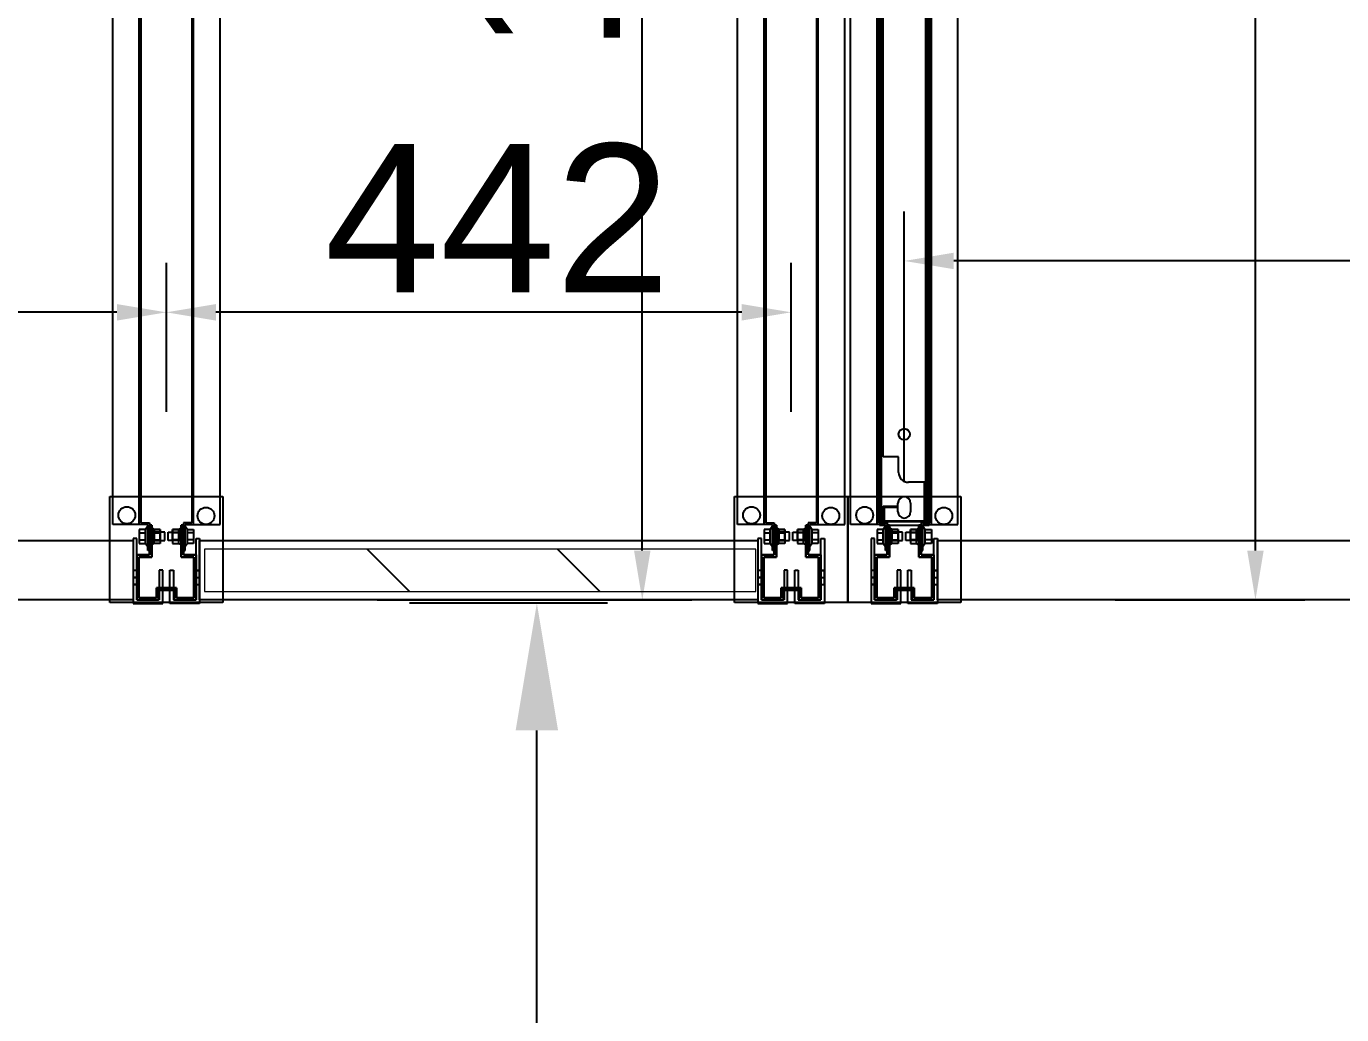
# Model space of a CAD drawing. Header units: millimetres. Extents: x 15382 to 37298, y 7351 to 31127.
# Drawn here: x 32105 to 33035, y 25371 to 26070 of the extents above; entities that cross this region are included whole.
import ezdxf

# ---------------------------------------------------------------- set-up
doc = ezdxf.new("R2010")
doc.units = ezdxf.units.MM
doc.layers.add('10', color=40, linetype='Continuous', lineweight=0)
for name, color, linetype in [('111', 7, 'Continuous'), ('113', 3, 'Continuous'), ('114', 6, 'Continuous'), ('115', 30, 'Continuous'), ('116', 12, 'Continuous'), ('444-2', 5, 'Continuous'), ('544-1', 40, 'Continuous'), ('6', 7, 'Continuous'), ('M40', 3, 'Continuous'), ('M6', 7, 'Continuous'), ('标注', 7, 'Continuous'), ('標註', 252, 'Continuous')]:
    doc.layers.add(name, color=color, linetype=linetype)
doc.styles.get("Standard").update_dxf_attribs({"font": 'arial.ttf'})
doc.dimstyles.new('ISO-25', dxfattribs={"dimtxt": 2.5, "dimasz": 2.5, "dimexe": 1.25, "dimexo": 0.625, "dimtad": 1, "dimtxsty": 'Standard', "dimcen": 2.5, "dimadec": 0, "dimazin": 0, "dimtfac": 1, "dimtmove": 0, "dimatfit": 3, "dimfxl": 1, "dimarcsym": 0})

# ---------------------------------------------------------------- blocks, each defined once
blk = doc.blocks.new('*D571')
at = {"layer": 'Defpoints', "color": 0, "transparency": 16777216}
for p in [(32346.15, 26764.47), (32540.64, 26764.47), (32346.15, 25664.47)]:
    blk.add_point(p, dxfattribs=at)
at = {"layer": '標註', "color": 0, "lineweight": -2, "transparency": 16777216}
for p, q in [((32353.15, 26764.47), (32575.64, 26764.47)), ((32540.64, 25699.47), (32540.64, 26729.47)), ((32353.15, 25664.47), (32575.64, 25664.47))]:
    blk.add_line(p, q, dxfattribs=at)
at = {"layer": '標註', "color": 0, "transparency": 16777216}
for points in [[(32534.81, 26729.47), (32546.47, 26729.47), (32540.64, 26764.47)], [(32534.81, 25699.47), (32546.47, 25699.47), (32540.64, 25664.47)]]:
    blk.add_solid(points, dxfattribs=at)
at = {"layer": '標註', "color": 0, "transparency": 16777216, "insert": (32473.03, 26214.47), "char_height": 105, "attachment_point": 5, "rotation": 90}
blk.add_mtext('1100', dxfattribs=at)
blk = doc.blocks.new('*D572')
at = {"layer": 'Defpoints', "color": 0, "transparency": 16777216}
for p in [(32203.99, 25868.03), (32203.99, 25790.68), (32645.99, 25790.68)]:
    blk.add_point(p, dxfattribs=at)
at = {"layer": '標註', "color": 0, "lineweight": -2, "transparency": 16777216}
for p, q in [((32203.99, 25797.68), (32203.99, 25903.03)), ((32645.99, 25797.68), (32645.99, 25903.03)), ((32610.99, 25868.03), (32238.99, 25868.03))]:
    blk.add_line(p, q, dxfattribs=at)
at = {"layer": '標註', "color": 0, "transparency": 16777216}
for points in [[(32238.99, 25873.86), (32238.99, 25862.2), (32203.99, 25868.03)], [(32610.99, 25873.86), (32610.99, 25862.2), (32645.99, 25868.03)]]:
    blk.add_solid(points, dxfattribs=at)
at = {"layer": '標註', "color": 0, "transparency": 16777216, "insert": (32438.32, 25934.75), "char_height": 105, "attachment_point": 5}
blk.add_mtext('442', dxfattribs=at)
blk = doc.blocks.new('*D595')
at = {"layer": 'Defpoints', "color": 0, "transparency": 16777216}
for p in [(31281.99, 25868.03), (31281.99, 25790.68), (32203.99, 25790.68)]:
    blk.add_point(p, dxfattribs=at)
at = {"layer": '標註', "color": 0, "lineweight": -2, "transparency": 16777216}
for p, q in [((31281.99, 25797.68), (31281.99, 25903.03)), ((32203.99, 25797.68), (32203.99, 25903.03)), ((32168.99, 25868.03), (31316.99, 25868.03))]:
    blk.add_line(p, q, dxfattribs=at)
at = {"layer": '標註', "color": 0, "transparency": 16777216}
for points in [[(31316.99, 25873.86), (31316.99, 25862.2), (31281.99, 25868.03)], [(32168.99, 25873.86), (32168.99, 25862.2), (32203.99, 25868.03)]]:
    blk.add_solid(points, dxfattribs=at)
at = {"layer": '標註', "color": 0, "transparency": 16777216, "insert": (31742.99, 25935.64), "char_height": 105, "attachment_point": 5}
blk.add_mtext('922', dxfattribs=at)
blk = doc.blocks.new('*D695')
at = {"layer": 'Defpoints', "color": 0, "transparency": 16777216}
for p in [(32974.44, 26864.47), (32974.44, 26864.47), (32868.15, 25664.47)]:
    blk.add_point(p, dxfattribs=at)
at = {"layer": '標註', "color": 0, "lineweight": -2, "transparency": 16777216}
for p, q in [((32981.44, 26864.47), (33009.44, 26864.47)), ((32974.44, 25699.47), (32974.44, 26829.47)), ((32875.15, 25664.47), (33009.44, 25664.47))]:
    blk.add_line(p, q, dxfattribs=at)
at = {"layer": '標註', "color": 0, "transparency": 16777216}
for points in [[(32968.61, 26829.47), (32980.27, 26829.47), (32974.44, 26864.47)], [(32968.61, 25699.47), (32980.27, 25699.47), (32974.44, 25664.47)]]:
    blk.add_solid(points, dxfattribs=at)
at = {"layer": '標註', "color": 0, "transparency": 16777216, "insert": (32906.83, 26264.47), "char_height": 105, "attachment_point": 5, "rotation": 90}
blk.add_mtext('1200', dxfattribs=at)
blk = doc.blocks.new('*D696')
at = {"layer": 'Defpoints', "color": 0, "transparency": 16777216}
for p in [(32725.99, 25904.39), (32725.99, 25740.88), (33647.99, 25740.88)]:
    blk.add_point(p, dxfattribs=at)
at = {"layer": '標註', "color": 0, "lineweight": -2, "transparency": 16777216}
for p, q in [((32725.99, 25747.88), (32725.99, 25939.39)), ((33647.99, 25747.88), (33647.99, 25939.39)), ((33612.99, 25904.39), (32760.99, 25904.39))]:
    blk.add_line(p, q, dxfattribs=at)
at = {"layer": '標註', "color": 0, "transparency": 16777216}
for points in [[(32760.99, 25910.23), (32760.99, 25898.56), (32725.99, 25904.39)], [(33612.99, 25910.23), (33612.99, 25898.56), (33647.99, 25904.39)]]:
    blk.add_solid(points, dxfattribs=at)
at = {"layer": '標註', "color": 0, "transparency": 16777216, "insert": (33186.99, 25972), "char_height": 105, "attachment_point": 5}
blk.add_mtext('922', dxfattribs=at)

msp = doc.modelspace()

# ---------------------------------------------------------------- linework, layer by layer
at = {"layer": '10'}
for p, q in [((32230.986, 25700.468), (32230.986, 25670.468)), ((32620.986, 25700.468), (32230.986, 25700.468)), ((32620.986, 25670.468), (32620.986, 25700.468)), ((32230.986, 25670.468), (32620.986, 25670.468))]:
    msp.add_line(p, q, dxfattribs=at)
at = {"layer": '111'}
for p, q in [((32708.386, 26811.468), (32708.386, 25717.468)), ((32743.586, 25717.468), (32743.586, 26811.468)), ((32721.486, 25726.968), (32721.486, 25732.968)), ((32725.986, 25737.468), (32725.986, 25737.468)), ((32730.486, 25732.968), (32730.486, 25726.968)), ((32725.986, 25722.468), (32725.986, 25722.468)), ((32708.386, 25717.468), (32743.586, 25717.468))]:
    msp.add_line(p, q, dxfattribs=at)
for centre, start, end in [((32725.986, 25732.968), 90, 180), ((32725.986, 25732.968), 0, 90), ((32725.986, 25726.968), 180, 270), ((32725.986, 25726.968), 270, 0)]:
    msp.add_arc(centre, 4.5, start, end, dxfattribs=at)
at = {"layer": '113'}
for p, q in [((32163.986, 25737.736), (32243.986, 25737.736)), ((32163.986, 25662.736), (32163.986, 25737.736)), ((32243.986, 25737.736), (32243.986, 25662.736)), ((32605.986, 25737.736), (32685.986, 25737.736)), ((32605.986, 25662.736), (32605.986, 25737.736)), ((32685.986, 25737.736), (32685.986, 25662.736)), ((32685.986, 25737.736), (32765.986, 25737.736)), ((32685.986, 25662.736), (32685.986, 25737.736)), ((32765.986, 25737.736), (32765.986, 25662.736)), ((32243.986, 25662.736), (32163.986, 25662.736)), ((32685.986, 25662.736), (32605.986, 25662.736)), ((32765.986, 25662.736), (32685.986, 25662.736))]:
    msp.add_line(p, q, dxfattribs=at)
at = {"layer": '113', "lineweight": -3}
for centre in [(32175.986, 25724.468), (32617.986, 25724.468), (32697.986, 25724.468), (32231.986, 25723.968), (32673.986, 25723.968), (32753.986, 25723.968)]:
    msp.add_circle(centre, 6, dxfattribs=at)
at = {"layer": '114'}
for points in [[(31305.486, 25706.468), (32180.486, 25706.468), (32180.486, 25664.468), (31305.486, 25664.468)], [(32227.486, 25706.468), (32622.486, 25706.468), (32622.486, 25664.468), (32227.486, 25664.468)], [(32749.486, 25706.468), (33624.486, 25706.468), (33624.486, 25664.468), (32749.486, 25664.468)]]:
    msp.add_lwpolyline(points, close=True, dxfattribs=at)
at = {"layer": '115'}
for p, q in [((32687.986, 25717.968), (32687.986, 26810.968)), ((32706.786, 25717.968), (32706.786, 26810.968)), ((32707.986, 26809.768), (32707.986, 25719.168)), ((32707.986, 26809.768), (32707.986, 25719.168)), ((32743.986, 26809.768), (32743.986, 25719.168)), ((32743.986, 26809.768), (32743.986, 25719.168)), ((32745.186, 25717.968), (32745.186, 26810.968)), ((32763.986, 25717.968), (32763.986, 26810.968)), ((32165.986, 25717.968), (32165.986, 26710.968)), ((32184.786, 25717.968), (32184.786, 26710.968)), ((32185.986, 26709.768), (32185.986, 25719.168)), ((32185.986, 26709.768), (32185.986, 25719.168)), ((32221.986, 26709.768), (32221.986, 25719.168)), ((32221.986, 26709.768), (32221.986, 25719.168)), ((32223.186, 25717.968), (32223.186, 26710.968)), ((32241.986, 25717.968), (32241.986, 26710.968)), ((32607.986, 25717.968), (32607.986, 26710.968)), ((32626.786, 25717.968), (32626.786, 26710.968)), ((32627.986, 26709.768), (32627.986, 25719.168)), ((32627.986, 26709.768), (32627.986, 25719.168)), ((32663.986, 26709.768), (32663.986, 25719.168)), ((32663.986, 26709.768), (32663.986, 25719.168)), ((32665.186, 25717.968), (32665.186, 26710.968)), ((32683.986, 25717.968), (32683.986, 26710.968)), ((32190.786, 25717.968), (32165.986, 25717.968)), ((32190.786, 25717.968), (32184.786, 25717.968)), ((32185.986, 25719.168), (32191.986, 25719.168)), ((32185.986, 25719.168), (32191.986, 25719.168)), ((32190.786, 25699.468), (32190.786, 25717.968)), ((32190.786, 25699.468), (32190.786, 25717.968)), ((32191.986, 25719.168), (32191.986, 25699.468)), ((32191.986, 25719.168), (32191.986, 25699.468)), ((32221.986, 25719.168), (32215.986, 25719.168)), ((32215.986, 25719.168), (32215.986, 25699.468)), ((32221.986, 25719.168), (32215.986, 25719.168)), ((32215.986, 25719.168), (32215.986, 25699.468)), ((32217.186, 25699.468), (32217.186, 25717.968)), ((32217.186, 25717.968), (32223.186, 25717.968)), ((32217.186, 25699.468), (32217.186, 25717.968)), ((32217.186, 25717.968), (32241.986, 25717.968)), ((32632.786, 25717.968), (32607.986, 25717.968)), ((32632.786, 25717.968), (32626.786, 25717.968)), ((32627.986, 25719.168), (32633.986, 25719.168)), ((32627.986, 25719.168), (32633.986, 25719.168)), ((32632.786, 25699.468), (32632.786, 25717.968)), ((32632.786, 25699.468), (32632.786, 25717.968)), ((32633.986, 25719.168), (32633.986, 25699.468)), ((32633.986, 25719.168), (32633.986, 25699.468)), ((32663.986, 25719.168), (32657.986, 25719.168)), ((32657.986, 25719.168), (32657.986, 25699.468)), ((32663.986, 25719.168), (32657.986, 25719.168)), ((32657.986, 25719.168), (32657.986, 25699.468)), ((32659.186, 25699.468), (32659.186, 25717.968)), ((32659.186, 25717.968), (32665.186, 25717.968)), ((32659.186, 25699.468), (32659.186, 25717.968)), ((32659.186, 25717.968), (32683.986, 25717.968)), ((32712.786, 25717.968), (32687.986, 25717.968)), ((32712.786, 25717.968), (32706.786, 25717.968)), ((32707.986, 25719.168), (32713.986, 25719.168)), ((32707.986, 25719.168), (32713.986, 25719.168)), ((32712.786, 25699.468), (32712.786, 25717.968)), ((32712.786, 25699.468), (32712.786, 25717.968)), ((32713.986, 25719.168), (32713.986, 25699.468)), ((32713.986, 25719.168), (32713.986, 25699.468)), ((32743.986, 25719.168), (32737.986, 25719.168)), ((32737.986, 25719.168), (32737.986, 25699.468)), ((32743.986, 25719.168), (32737.986, 25719.168)), ((32737.986, 25719.168), (32737.986, 25699.468)), ((32739.186, 25699.468), (32739.186, 25717.968)), ((32739.186, 25717.968), (32745.186, 25717.968)), ((32739.186, 25699.468), (32739.186, 25717.968)), ((32739.186, 25717.968), (32763.986, 25717.968)), ((32191.986, 25699.468), (32190.786, 25699.468)), ((32191.986, 25699.468), (32190.786, 25699.468)), ((32215.986, 25699.468), (32217.186, 25699.468)), ((32215.986, 25699.468), (32217.186, 25699.468)), ((32633.986, 25699.468), (32632.786, 25699.468)), ((32633.986, 25699.468), (32632.786, 25699.468)), ((32657.986, 25699.468), (32659.186, 25699.468)), ((32657.986, 25699.468), (32659.186, 25699.468)), ((32713.986, 25699.468), (32712.786, 25699.468)), ((32713.986, 25699.468), (32712.786, 25699.468)), ((32737.986, 25699.468), (32739.186, 25699.468)), ((32737.986, 25699.468), (32739.186, 25699.468))]:
    msp.add_line(p, q, dxfattribs=at)
at = {"layer": '115', "lineweight": -3}
for p, q in [((32190.786, 25705.968), (32190.786, 25712.968)), ((32190.786, 25712.968), (32191.986, 25712.968)), ((32190.786, 25709.468), (32190.786, 25712.968)), ((32190.786, 25712.968), (32191.986, 25712.968)), ((32191.986, 25712.968), (32191.986, 25705.968)), ((32191.986, 25712.968), (32191.986, 25709.468)), ((32217.186, 25712.968), (32215.986, 25712.968)), ((32215.986, 25712.968), (32215.986, 25705.968)), ((32217.186, 25712.968), (32215.986, 25712.968)), ((32215.986, 25712.968), (32215.986, 25709.468)), ((32217.186, 25705.968), (32217.186, 25712.968)), ((32217.186, 25709.468), (32217.186, 25712.968)), ((32632.786, 25705.968), (32632.786, 25712.968)), ((32632.786, 25712.968), (32633.986, 25712.968)), ((32632.786, 25709.468), (32632.786, 25712.968)), ((32632.786, 25712.968), (32633.986, 25712.968)), ((32633.986, 25712.968), (32633.986, 25705.968)), ((32633.986, 25712.968), (32633.986, 25709.468)), ((32659.186, 25712.968), (32657.986, 25712.968)), ((32657.986, 25712.968), (32657.986, 25705.968)), ((32659.186, 25712.968), (32657.986, 25712.968)), ((32657.986, 25712.968), (32657.986, 25709.468)), ((32659.186, 25705.968), (32659.186, 25712.968)), ((32659.186, 25709.468), (32659.186, 25712.968)), ((32712.786, 25705.968), (32712.786, 25712.968)), ((32712.786, 25712.968), (32713.986, 25712.968)), ((32712.786, 25709.468), (32712.786, 25712.968)), ((32712.786, 25712.968), (32713.986, 25712.968)), ((32713.986, 25712.968), (32713.986, 25705.968)), ((32713.986, 25712.968), (32713.986, 25709.468)), ((32739.186, 25712.968), (32737.986, 25712.968)), ((32737.986, 25712.968), (32737.986, 25705.968)), ((32739.186, 25712.968), (32737.986, 25712.968)), ((32737.986, 25712.968), (32737.986, 25709.468)), ((32739.186, 25705.968), (32739.186, 25712.968)), ((32739.186, 25709.468), (32739.186, 25712.968)), ((32191.986, 25709.468), (32190.786, 25709.468)), ((32191.986, 25705.968), (32190.786, 25705.968)), ((32215.986, 25709.468), (32217.186, 25709.468)), ((32215.986, 25705.968), (32217.186, 25705.968)), ((32633.986, 25709.468), (32632.786, 25709.468)), ((32633.986, 25705.968), (32632.786, 25705.968)), ((32657.986, 25709.468), (32659.186, 25709.468)), ((32657.986, 25705.968), (32659.186, 25705.968)), ((32713.986, 25709.468), (32712.786, 25709.468)), ((32713.986, 25705.968), (32712.786, 25705.968)), ((32737.986, 25709.468), (32739.186, 25709.468)), ((32737.986, 25705.968), (32739.186, 25705.968))]:
    msp.add_line(p, q, dxfattribs=at)
at = {"layer": '116'}
for p, q in [((32182.986, 25707.968), (32180.486, 25707.968)), ((32180.486, 25707.968), (32180.486, 25661.968)), ((32182.986, 25664.468), (32182.986, 25707.968)), ((32224.986, 25664.468), (32224.986, 25707.968)), ((32224.986, 25707.968), (32227.486, 25707.968)), ((32227.486, 25707.968), (32227.486, 25661.968)), ((32624.986, 25707.968), (32622.486, 25707.968)), ((32622.486, 25707.968), (32622.486, 25661.968)), ((32624.986, 25664.468), (32624.986, 25707.968)), ((32666.986, 25664.468), (32666.986, 25707.968)), ((32666.986, 25707.968), (32669.486, 25707.968)), ((32669.486, 25707.968), (32669.486, 25661.968)), ((32704.986, 25707.968), (32702.486, 25707.968)), ((32702.486, 25707.968), (32702.486, 25661.968)), ((32704.986, 25664.468), (32704.986, 25707.968)), ((32746.986, 25664.468), (32746.986, 25707.968)), ((32746.986, 25707.968), (32749.486, 25707.968)), ((32749.486, 25707.968), (32749.486, 25661.968)), ((32182.986, 25685.446), (32180.486, 25685.446)), ((32201.486, 25685.468), (32198.986, 25685.468)), ((32198.986, 25685.468), (32198.986, 25664.468)), ((32201.486, 25661.968), (32201.486, 25685.468)), ((32206.486, 25661.968), (32206.486, 25685.468)), ((32206.486, 25685.468), (32208.986, 25685.468)), ((32208.986, 25685.468), (32208.986, 25664.468)), ((32224.986, 25685.446), (32227.486, 25685.446)), ((32624.986, 25685.446), (32622.486, 25685.446)), ((32643.486, 25685.468), (32640.986, 25685.468)), ((32640.986, 25685.468), (32640.986, 25664.468)), ((32643.486, 25661.968), (32643.486, 25685.468)), ((32648.486, 25661.968), (32648.486, 25685.468)), ((32648.486, 25685.468), (32650.986, 25685.468)), ((32650.986, 25685.468), (32650.986, 25664.468)), ((32666.986, 25685.446), (32669.486, 25685.446)), ((32704.986, 25685.446), (32702.486, 25685.446)), ((32723.486, 25685.468), (32720.986, 25685.468)), ((32720.986, 25685.468), (32720.986, 25664.468)), ((32723.486, 25661.968), (32723.486, 25685.468)), ((32728.486, 25661.968), (32728.486, 25685.468)), ((32728.486, 25685.468), (32730.986, 25685.468)), ((32730.986, 25685.468), (32730.986, 25664.468)), ((32746.986, 25685.446), (32749.486, 25685.446)), ((32182.986, 25680.468), (32180.486, 25680.468)), ((32182.986, 25675.49), (32180.486, 25675.49)), ((32224.986, 25680.468), (32227.486, 25680.468)), ((32224.986, 25675.49), (32227.486, 25675.49)), ((32624.986, 25680.468), (32622.486, 25680.468)), ((32624.986, 25675.49), (32622.486, 25675.49)), ((32666.986, 25680.468), (32669.486, 25680.468)), ((32666.986, 25675.49), (32669.486, 25675.49)), ((32704.986, 25680.468), (32702.486, 25680.468)), ((32704.986, 25675.49), (32702.486, 25675.49)), ((32746.986, 25680.468), (32749.486, 25680.468)), ((32746.986, 25675.49), (32749.486, 25675.49)), ((32180.486, 25661.968), (32199.986, 25661.968)), ((32198.986, 25664.468), (32182.986, 25664.468)), ((32198.986, 25661.968), (32201.486, 25661.968)), ((32208.986, 25661.968), (32206.486, 25661.968)), ((32227.486, 25661.968), (32207.986, 25661.968)), ((32208.986, 25664.468), (32224.986, 25664.468)), ((32622.486, 25661.968), (32641.986, 25661.968)), ((32640.986, 25664.468), (32624.986, 25664.468)), ((32640.986, 25661.968), (32643.486, 25661.968)), ((32650.986, 25661.968), (32648.486, 25661.968)), ((32669.486, 25661.968), (32649.986, 25661.968)), ((32650.986, 25664.468), (32666.986, 25664.468)), ((32702.486, 25661.968), (32721.986, 25661.968)), ((32720.986, 25664.468), (32704.986, 25664.468)), ((32720.986, 25661.968), (32723.486, 25661.968)), ((32730.986, 25661.968), (32728.486, 25661.968)), ((32749.486, 25661.968), (32729.986, 25661.968)), ((32730.986, 25664.468), (32746.986, 25664.468))]:
    msp.add_line(p, q, dxfattribs=at)
at = {"layer": '116', "lineweight": -3}
for p, q in [((32182.986, 25685.446), (32180.486, 25685.446)), ((32180.486, 25685.446), (32180.486, 25680.468)), ((32182.986, 25685.446), (32180.486, 25685.446)), ((32180.486, 25685.446), (32180.486, 25675.49)), ((32182.986, 25680.468), (32182.986, 25685.446)), ((32182.986, 25675.49), (32182.986, 25685.446)), ((32227.486, 25685.446), (32224.986, 25685.446)), ((32224.986, 25685.446), (32224.986, 25675.49)), ((32227.486, 25685.446), (32224.986, 25685.446)), ((32224.986, 25685.446), (32224.986, 25680.468)), ((32227.486, 25675.49), (32227.486, 25685.446)), ((32227.486, 25680.468), (32227.486, 25685.446)), ((32624.986, 25685.446), (32622.486, 25685.446)), ((32622.486, 25685.446), (32622.486, 25680.468)), ((32624.986, 25685.446), (32622.486, 25685.446)), ((32622.486, 25685.446), (32622.486, 25675.49)), ((32624.986, 25680.468), (32624.986, 25685.446)), ((32624.986, 25675.49), (32624.986, 25685.446)), ((32669.486, 25685.446), (32666.986, 25685.446)), ((32666.986, 25685.446), (32666.986, 25675.49)), ((32669.486, 25685.446), (32666.986, 25685.446)), ((32666.986, 25685.446), (32666.986, 25680.468)), ((32669.486, 25675.49), (32669.486, 25685.446)), ((32669.486, 25680.468), (32669.486, 25685.446)), ((32704.986, 25685.446), (32702.486, 25685.446)), ((32702.486, 25685.446), (32702.486, 25680.468)), ((32704.986, 25685.446), (32702.486, 25685.446)), ((32702.486, 25685.446), (32702.486, 25675.49)), ((32704.986, 25680.468), (32704.986, 25685.446)), ((32704.986, 25675.49), (32704.986, 25685.446)), ((32749.486, 25685.446), (32746.986, 25685.446)), ((32746.986, 25685.446), (32746.986, 25675.49)), ((32749.486, 25685.446), (32746.986, 25685.446)), ((32746.986, 25685.446), (32746.986, 25680.468)), ((32749.486, 25675.49), (32749.486, 25685.446)), ((32749.486, 25680.468), (32749.486, 25685.446)), ((32180.486, 25680.468), (32182.986, 25680.468)), ((32180.486, 25675.49), (32182.986, 25675.49)), ((32224.986, 25680.468), (32227.486, 25680.468)), ((32224.986, 25675.49), (32227.486, 25675.49)), ((32622.486, 25680.468), (32624.986, 25680.468)), ((32622.486, 25675.49), (32624.986, 25675.49)), ((32666.986, 25680.468), (32669.486, 25680.468)), ((32666.986, 25675.49), (32669.486, 25675.49)), ((32702.486, 25680.468), (32704.986, 25680.468)), ((32702.486, 25675.49), (32704.986, 25675.49)), ((32746.986, 25680.468), (32749.486, 25680.468)), ((32746.986, 25675.49), (32749.486, 25675.49))]:
    msp.add_line(p, q, dxfattribs=at)
at = {"layer": '444-2'}
for p, q in [((32740.986, 26263.768), (32740.986, 25719.768)), ((32710.986, 25765.768), (32710.986, 26217.768)), ((32721.986, 25765.768), (32710.986, 25765.768)), ((32721.986, 25754.768), (32721.986, 25765.768)), ((32740.186, 25747.768), (32728.986, 25747.768)), ((32740.186, 25720.568), (32740.186, 25747.768)), ((32710.986, 25719.768), (32710.986, 25730.768)), ((32710.986, 25730.768), (32720.986, 25730.768)), ((32720.986, 25730.768), (32720.986, 25729.968)), ((32720.986, 25729.968), (32711.786, 25729.968)), ((32711.786, 25729.968), (32711.786, 25720.568)), ((32740.986, 25719.768), (32710.986, 25719.768)), ((32711.786, 25720.568), (32740.186, 25720.568))]:
    msp.add_line(p, q, dxfattribs=at)
msp.add_circle((32725.986, 25781.768), 4, dxfattribs=at)
msp.add_arc((32728.986, 25754.768), 7, 180, 270, dxfattribs=at)
at = {"layer": '544-1', "linetype": 'Continuous'}
for p, q in [((32345.928, 25700.468), (32375.928, 25670.468)), ((32480.632, 25700.468), (32510.632, 25670.468))]:
    msp.add_line(p, q, dxfattribs=at)
at = {"layer": '6'}
for p, q in [((32708.386, 26811.468), (32708.386, 25717.468)), ((32709.986, 25717.468), (32709.986, 26811.468)), ((32741.986, 26811.468), (32741.986, 25717.468)), ((32743.586, 25717.468), (32743.586, 26811.468)), ((32708.386, 25717.468), (32709.986, 25717.468)), ((32741.986, 25717.468), (32743.586, 25717.468))]:
    msp.add_line(p, q, dxfattribs=at)
at = {"layer": 'M40'}
for p, q in [((32191.986, 25696.468), (32191.986, 25717.468)), ((32191.986, 25717.468), (32193.586, 25717.468)), ((32193.586, 25717.468), (32191.986, 25717.468)), ((32191.986, 25717.468), (32191.986, 25696.468)), ((32193.586, 25712.968), (32191.986, 25712.968)), ((32193.586, 25717.468), (32193.586, 25694.868)), ((32193.586, 25694.868), (32193.586, 25717.468)), ((32214.386, 25694.868), (32214.386, 25717.468)), ((32214.386, 25717.468), (32215.986, 25717.468)), ((32215.986, 25717.468), (32214.386, 25717.468)), ((32214.386, 25717.468), (32214.386, 25694.868)), ((32215.986, 25712.968), (32214.386, 25712.968)), ((32215.986, 25717.468), (32215.986, 25696.468)), ((32215.986, 25696.468), (32215.986, 25717.468)), ((32633.986, 25696.468), (32633.986, 25717.468)), ((32633.986, 25717.468), (32635.586, 25717.468)), ((32635.586, 25717.468), (32633.986, 25717.468)), ((32633.986, 25717.468), (32633.986, 25696.468)), ((32635.586, 25712.968), (32633.986, 25712.968)), ((32635.586, 25717.468), (32635.586, 25694.868)), ((32635.586, 25694.868), (32635.586, 25717.468)), ((32656.386, 25694.868), (32656.386, 25717.468)), ((32656.386, 25717.468), (32657.986, 25717.468)), ((32657.986, 25717.468), (32656.386, 25717.468)), ((32656.386, 25717.468), (32656.386, 25694.868)), ((32657.986, 25712.968), (32656.386, 25712.968)), ((32657.986, 25717.468), (32657.986, 25696.468)), ((32657.986, 25696.468), (32657.986, 25717.468)), ((32713.986, 25696.468), (32713.986, 25717.468)), ((32713.986, 25717.468), (32715.586, 25717.468)), ((32715.586, 25717.468), (32713.986, 25717.468)), ((32713.986, 25717.468), (32713.986, 25696.468)), ((32715.586, 25712.968), (32713.986, 25712.968)), ((32715.586, 25717.468), (32715.586, 25694.868)), ((32715.586, 25694.868), (32715.586, 25717.468)), ((32736.386, 25694.868), (32736.386, 25717.468)), ((32736.386, 25717.468), (32737.986, 25717.468)), ((32737.986, 25717.468), (32736.386, 25717.468)), ((32736.386, 25717.468), (32736.386, 25694.868)), ((32737.986, 25712.968), (32736.386, 25712.968)), ((32737.986, 25717.468), (32737.986, 25696.468)), ((32737.986, 25696.468), (32737.986, 25717.468)), ((32193.586, 25709.468), (32191.986, 25709.468)), ((32193.586, 25705.968), (32191.986, 25705.968)), ((32215.986, 25709.468), (32214.386, 25709.468)), ((32215.986, 25705.968), (32214.386, 25705.968)), ((32635.586, 25709.468), (32633.986, 25709.468)), ((32635.586, 25705.968), (32633.986, 25705.968)), ((32657.986, 25709.468), (32656.386, 25709.468)), ((32657.986, 25705.968), (32656.386, 25705.968)), ((32715.586, 25709.468), (32713.986, 25709.468)), ((32715.586, 25705.968), (32713.986, 25705.968)), ((32737.986, 25709.468), (32736.386, 25709.468)), ((32737.986, 25705.968), (32736.386, 25705.968)), ((32182.986, 25664.468), (32182.986, 25696.468)), ((32182.986, 25696.468), (32191.986, 25696.468)), ((32191.986, 25696.468), (32182.986, 25696.468)), ((32182.986, 25696.468), (32182.986, 25664.468)), ((32193.586, 25694.868), (32184.586, 25694.868)), ((32184.586, 25694.868), (32184.586, 25666.068)), ((32184.586, 25666.068), (32184.586, 25694.868)), ((32184.586, 25694.868), (32193.586, 25694.868)), ((32191.986, 25694.868), (32193.586, 25694.868)), ((32193.586, 25694.868), (32193.586, 25696.468)), ((32214.386, 25694.868), (32214.386, 25696.468)), ((32215.986, 25694.868), (32214.386, 25694.868)), ((32223.386, 25694.868), (32214.386, 25694.868)), ((32214.386, 25694.868), (32223.386, 25694.868)), ((32215.986, 25696.468), (32224.986, 25696.468)), ((32224.986, 25696.468), (32215.986, 25696.468)), ((32223.386, 25666.068), (32223.386, 25694.868)), ((32223.386, 25694.868), (32223.386, 25666.068)), ((32224.986, 25696.468), (32224.986, 25664.468)), ((32224.986, 25664.468), (32224.986, 25696.468)), ((32624.986, 25664.468), (32624.986, 25696.468)), ((32624.986, 25696.468), (32633.986, 25696.468)), ((32633.986, 25696.468), (32624.986, 25696.468)), ((32624.986, 25696.468), (32624.986, 25664.468)), ((32635.586, 25694.868), (32626.586, 25694.868)), ((32626.586, 25694.868), (32626.586, 25666.068)), ((32626.586, 25666.068), (32626.586, 25694.868)), ((32626.586, 25694.868), (32635.586, 25694.868)), ((32633.986, 25694.868), (32635.586, 25694.868)), ((32635.586, 25694.868), (32635.586, 25696.468)), ((32656.386, 25694.868), (32656.386, 25696.468)), ((32657.986, 25694.868), (32656.386, 25694.868)), ((32665.386, 25694.868), (32656.386, 25694.868)), ((32656.386, 25694.868), (32665.386, 25694.868)), ((32657.986, 25696.468), (32666.986, 25696.468)), ((32666.986, 25696.468), (32657.986, 25696.468)), ((32665.386, 25666.068), (32665.386, 25694.868)), ((32665.386, 25694.868), (32665.386, 25666.068)), ((32666.986, 25696.468), (32666.986, 25664.468)), ((32666.986, 25664.468), (32666.986, 25696.468)), ((32704.986, 25664.468), (32704.986, 25696.468)), ((32704.986, 25696.468), (32713.986, 25696.468)), ((32713.986, 25696.468), (32704.986, 25696.468)), ((32704.986, 25696.468), (32704.986, 25664.468)), ((32715.586, 25694.868), (32706.586, 25694.868)), ((32706.586, 25694.868), (32706.586, 25666.068)), ((32706.586, 25666.068), (32706.586, 25694.868)), ((32706.586, 25694.868), (32715.586, 25694.868)), ((32713.986, 25694.868), (32715.586, 25694.868)), ((32715.586, 25694.868), (32715.586, 25696.468)), ((32736.386, 25694.868), (32736.386, 25696.468)), ((32737.986, 25694.868), (32736.386, 25694.868)), ((32745.386, 25694.868), (32736.386, 25694.868)), ((32736.386, 25694.868), (32745.386, 25694.868)), ((32737.986, 25696.468), (32746.986, 25696.468)), ((32746.986, 25696.468), (32737.986, 25696.468)), ((32745.386, 25666.068), (32745.386, 25694.868)), ((32745.386, 25694.868), (32745.386, 25666.068)), ((32746.986, 25696.468), (32746.986, 25664.468)), ((32746.986, 25664.468), (32746.986, 25696.468)), ((32223.386, 25683.718), (32224.986, 25683.718)), ((32665.386, 25683.718), (32666.986, 25683.718)), ((32745.386, 25683.718), (32746.986, 25683.718)), ((32223.386, 25680.468), (32224.986, 25680.468)), ((32223.386, 25677.218), (32224.986, 25677.218)), ((32665.386, 25680.468), (32666.986, 25680.468)), ((32665.386, 25677.218), (32666.986, 25677.218)), ((32745.386, 25680.468), (32746.986, 25680.468)), ((32745.386, 25677.218), (32746.986, 25677.218)), ((32184.586, 25666.068), (32196.886, 25666.068)), ((32196.886, 25666.068), (32184.586, 25666.068)), ((32196.886, 25666.068), (32196.886, 25673.068)), ((32196.886, 25673.068), (32211.086, 25673.068)), ((32211.086, 25673.068), (32196.886, 25673.068)), ((32196.886, 25673.068), (32196.886, 25666.068)), ((32198.486, 25671.468), (32198.486, 25673.068)), ((32209.486, 25671.468), (32198.486, 25671.468)), ((32198.486, 25671.468), (32198.486, 25664.468)), ((32198.486, 25664.468), (32198.486, 25671.468)), ((32198.486, 25671.468), (32209.486, 25671.468)), ((32209.486, 25664.468), (32209.486, 25671.468)), ((32209.486, 25671.468), (32209.486, 25664.468)), ((32211.086, 25673.068), (32211.086, 25666.068)), ((32211.086, 25666.068), (32211.086, 25673.068)), ((32211.086, 25666.068), (32223.386, 25666.068)), ((32223.386, 25666.068), (32211.086, 25666.068)), ((32626.586, 25666.068), (32638.886, 25666.068)), ((32638.886, 25666.068), (32626.586, 25666.068)), ((32638.886, 25666.068), (32638.886, 25673.068)), ((32638.886, 25673.068), (32653.086, 25673.068)), ((32653.086, 25673.068), (32638.886, 25673.068)), ((32638.886, 25673.068), (32638.886, 25666.068)), ((32640.486, 25671.468), (32640.486, 25673.068)), ((32651.486, 25671.468), (32640.486, 25671.468)), ((32640.486, 25671.468), (32640.486, 25664.468)), ((32640.486, 25664.468), (32640.486, 25671.468)), ((32640.486, 25671.468), (32651.486, 25671.468)), ((32651.486, 25664.468), (32651.486, 25671.468)), ((32651.486, 25671.468), (32651.486, 25664.468)), ((32653.086, 25673.068), (32653.086, 25666.068)), ((32653.086, 25666.068), (32653.086, 25673.068)), ((32653.086, 25666.068), (32665.386, 25666.068)), ((32665.386, 25666.068), (32653.086, 25666.068)), ((32706.586, 25666.068), (32718.886, 25666.068)), ((32718.886, 25666.068), (32706.586, 25666.068)), ((32718.886, 25666.068), (32718.886, 25673.068)), ((32718.886, 25673.068), (32733.086, 25673.068)), ((32733.086, 25673.068), (32718.886, 25673.068)), ((32718.886, 25673.068), (32718.886, 25666.068)), ((32720.486, 25671.468), (32720.486, 25673.068)), ((32731.486, 25671.468), (32720.486, 25671.468)), ((32720.486, 25671.468), (32720.486, 25664.468)), ((32720.486, 25664.468), (32720.486, 25671.468)), ((32720.486, 25671.468), (32731.486, 25671.468)), ((32731.486, 25664.468), (32731.486, 25671.468)), ((32731.486, 25671.468), (32731.486, 25664.468)), ((32733.086, 25673.068), (32733.086, 25666.068)), ((32733.086, 25666.068), (32733.086, 25673.068)), ((32733.086, 25666.068), (32745.386, 25666.068)), ((32745.386, 25666.068), (32733.086, 25666.068)), ((32198.486, 25664.468), (32182.986, 25664.468)), ((32182.986, 25664.468), (32198.486, 25664.468)), ((32224.986, 25664.468), (32209.486, 25664.468)), ((32209.486, 25664.468), (32224.986, 25664.468)), ((32640.486, 25664.468), (32624.986, 25664.468)), ((32624.986, 25664.468), (32640.486, 25664.468)), ((32666.986, 25664.468), (32651.486, 25664.468)), ((32651.486, 25664.468), (32666.986, 25664.468)), ((32720.486, 25664.468), (32704.986, 25664.468)), ((32704.986, 25664.468), (32720.486, 25664.468)), ((32746.986, 25664.468), (32731.486, 25664.468)), ((32731.486, 25664.468), (32746.986, 25664.468))]:
    msp.add_line(p, q, dxfattribs=at)
at = {"layer": 'M40', "lineweight": -3}
for p, q in [((32191.986, 25705.968), (32191.986, 25712.968)), ((32191.986, 25712.968), (32193.586, 25712.968)), ((32191.986, 25709.468), (32191.986, 25712.968)), ((32191.986, 25712.968), (32193.586, 25712.968)), ((32193.586, 25712.968), (32193.586, 25705.968)), ((32193.586, 25712.968), (32193.586, 25709.468)), ((32215.986, 25712.968), (32214.386, 25712.968)), ((32214.386, 25712.968), (32214.386, 25705.968)), ((32215.986, 25712.968), (32214.386, 25712.968)), ((32214.386, 25712.968), (32214.386, 25709.468)), ((32215.986, 25705.968), (32215.986, 25712.968)), ((32215.986, 25709.468), (32215.986, 25712.968)), ((32633.986, 25705.968), (32633.986, 25712.968)), ((32633.986, 25712.968), (32635.586, 25712.968)), ((32633.986, 25709.468), (32633.986, 25712.968)), ((32633.986, 25712.968), (32635.586, 25712.968)), ((32635.586, 25712.968), (32635.586, 25705.968)), ((32635.586, 25712.968), (32635.586, 25709.468)), ((32657.986, 25712.968), (32656.386, 25712.968)), ((32656.386, 25712.968), (32656.386, 25705.968)), ((32657.986, 25712.968), (32656.386, 25712.968)), ((32656.386, 25712.968), (32656.386, 25709.468)), ((32657.986, 25705.968), (32657.986, 25712.968)), ((32657.986, 25709.468), (32657.986, 25712.968)), ((32713.986, 25705.968), (32713.986, 25712.968)), ((32713.986, 25712.968), (32715.586, 25712.968)), ((32713.986, 25709.468), (32713.986, 25712.968)), ((32713.986, 25712.968), (32715.586, 25712.968)), ((32715.586, 25712.968), (32715.586, 25705.968)), ((32715.586, 25712.968), (32715.586, 25709.468)), ((32737.986, 25712.968), (32736.386, 25712.968)), ((32736.386, 25712.968), (32736.386, 25705.968)), ((32737.986, 25712.968), (32736.386, 25712.968)), ((32736.386, 25712.968), (32736.386, 25709.468)), ((32737.986, 25705.968), (32737.986, 25712.968)), ((32737.986, 25709.468), (32737.986, 25712.968)), ((32193.586, 25709.468), (32191.986, 25709.468)), ((32193.586, 25705.968), (32191.986, 25705.968)), ((32214.386, 25709.468), (32215.986, 25709.468)), ((32214.386, 25705.968), (32215.986, 25705.968)), ((32635.586, 25709.468), (32633.986, 25709.468)), ((32635.586, 25705.968), (32633.986, 25705.968)), ((32656.386, 25709.468), (32657.986, 25709.468)), ((32656.386, 25705.968), (32657.986, 25705.968)), ((32715.586, 25709.468), (32713.986, 25709.468)), ((32715.586, 25705.968), (32713.986, 25705.968)), ((32736.386, 25709.468), (32737.986, 25709.468)), ((32736.386, 25705.968), (32737.986, 25705.968)), ((32184.586, 25683.718), (32182.986, 25683.718)), ((32182.986, 25683.718), (32182.986, 25677.218)), ((32184.586, 25683.718), (32182.986, 25683.718)), ((32182.986, 25683.718), (32182.986, 25680.468)), ((32184.586, 25677.218), (32184.586, 25683.718)), ((32184.586, 25680.468), (32184.586, 25683.718)), ((32224.986, 25683.718), (32223.386, 25683.718)), ((32223.386, 25683.718), (32223.386, 25677.218)), ((32224.986, 25683.718), (32223.386, 25683.718)), ((32223.386, 25683.718), (32223.386, 25680.468)), ((32224.986, 25677.218), (32224.986, 25683.718)), ((32224.986, 25680.468), (32224.986, 25683.718)), ((32626.586, 25683.718), (32624.986, 25683.718)), ((32624.986, 25683.718), (32624.986, 25677.218)), ((32626.586, 25683.718), (32624.986, 25683.718)), ((32624.986, 25683.718), (32624.986, 25680.468)), ((32626.586, 25677.218), (32626.586, 25683.718)), ((32626.586, 25680.468), (32626.586, 25683.718)), ((32666.986, 25683.718), (32665.386, 25683.718)), ((32665.386, 25683.718), (32665.386, 25677.218)), ((32666.986, 25683.718), (32665.386, 25683.718)), ((32665.386, 25683.718), (32665.386, 25680.468)), ((32666.986, 25677.218), (32666.986, 25683.718)), ((32666.986, 25680.468), (32666.986, 25683.718)), ((32706.586, 25683.718), (32704.986, 25683.718)), ((32704.986, 25683.718), (32704.986, 25677.218)), ((32706.586, 25683.718), (32704.986, 25683.718)), ((32704.986, 25683.718), (32704.986, 25680.468)), ((32706.586, 25677.218), (32706.586, 25683.718)), ((32706.586, 25680.468), (32706.586, 25683.718)), ((32746.986, 25683.718), (32745.386, 25683.718)), ((32745.386, 25683.718), (32745.386, 25677.218)), ((32746.986, 25683.718), (32745.386, 25683.718)), ((32745.386, 25683.718), (32745.386, 25680.468)), ((32746.986, 25677.218), (32746.986, 25683.718)), ((32746.986, 25680.468), (32746.986, 25683.718)), ((32182.986, 25680.468), (32184.586, 25680.468)), ((32182.986, 25677.218), (32184.586, 25677.218)), ((32223.386, 25680.468), (32224.986, 25680.468)), ((32223.386, 25677.218), (32224.986, 25677.218)), ((32624.986, 25680.468), (32626.586, 25680.468)), ((32624.986, 25677.218), (32626.586, 25677.218)), ((32665.386, 25680.468), (32666.986, 25680.468)), ((32665.386, 25677.218), (32666.986, 25677.218)), ((32704.986, 25680.468), (32706.586, 25680.468)), ((32704.986, 25677.218), (32706.586, 25677.218)), ((32745.386, 25680.468), (32746.986, 25680.468)), ((32745.386, 25677.218), (32746.986, 25677.218)), ((32198.486, 25671.468), (32198.486, 25673.068)), ((32198.486, 25673.068), (32209.486, 25673.068)), ((32203.986, 25673.068), (32198.486, 25673.068)), ((32198.486, 25673.068), (32198.486, 25671.468)), ((32209.486, 25671.468), (32198.486, 25671.468)), ((32198.486, 25671.468), (32203.986, 25671.468)), ((32203.986, 25671.468), (32203.986, 25673.068)), ((32209.486, 25673.068), (32209.486, 25671.468)), ((32640.486, 25671.468), (32640.486, 25673.068)), ((32640.486, 25673.068), (32651.486, 25673.068)), ((32645.986, 25673.068), (32640.486, 25673.068)), ((32640.486, 25673.068), (32640.486, 25671.468)), ((32651.486, 25671.468), (32640.486, 25671.468)), ((32640.486, 25671.468), (32645.986, 25671.468)), ((32645.986, 25671.468), (32645.986, 25673.068)), ((32651.486, 25673.068), (32651.486, 25671.468)), ((32720.486, 25671.468), (32720.486, 25673.068)), ((32720.486, 25673.068), (32731.486, 25673.068)), ((32725.986, 25673.068), (32720.486, 25673.068)), ((32720.486, 25673.068), (32720.486, 25671.468)), ((32731.486, 25671.468), (32720.486, 25671.468)), ((32720.486, 25671.468), (32725.986, 25671.468)), ((32725.986, 25671.468), (32725.986, 25673.068)), ((32731.486, 25673.068), (32731.486, 25671.468))]:
    msp.add_line(p, q, dxfattribs=at)
at = {"layer": 'M6'}
for p, q in [((32189.086, 25714.468), (32184.786, 25714.468)), ((32184.786, 25714.468), (32184.786, 25704.468)), ((32189.086, 25714.468), (32184.786, 25714.468)), ((32184.786, 25714.468), (32184.786, 25704.468)), ((32184.786, 25711.968), (32189.086, 25711.968)), ((32190.586, 25716.468), (32189.086, 25714.468)), ((32189.086, 25704.468), (32189.086, 25714.468)), ((32190.786, 25716.468), (32190.586, 25716.468)), ((32190.786, 25712.468), (32190.786, 25716.468)), ((32202.786, 25712.468), (32190.786, 25712.468)), ((32193.586, 25703.468), (32193.586, 25715.468)), ((32193.586, 25715.468), (32193.786, 25715.468)), ((32193.786, 25715.468), (32195.286, 25714.468)), ((32195.286, 25714.468), (32199.586, 25714.468)), ((32195.286, 25704.468), (32195.286, 25714.468)), ((32195.286, 25714.468), (32199.586, 25714.468)), ((32199.586, 25714.468), (32195.286, 25714.468)), ((32195.286, 25714.468), (32195.286, 25706.968)), ((32195.286, 25704.468), (32195.286, 25711.968)), ((32195.286, 25711.968), (32199.586, 25711.968)), ((32199.586, 25714.468), (32199.586, 25704.468)), ((32199.586, 25714.468), (32199.586, 25704.468)), ((32199.586, 25706.968), (32199.586, 25714.468)), ((32199.586, 25711.968), (32199.586, 25704.468)), ((32202.786, 25706.468), (32202.786, 25712.468)), ((32205.186, 25706.468), (32205.186, 25712.468)), ((32205.186, 25712.468), (32217.186, 25712.468)), ((32212.686, 25714.468), (32208.386, 25714.468)), ((32208.386, 25714.468), (32208.386, 25704.468)), ((32212.686, 25714.468), (32208.386, 25714.468)), ((32208.386, 25714.468), (32208.386, 25704.468)), ((32208.386, 25714.468), (32212.686, 25714.468)), ((32208.386, 25706.968), (32208.386, 25714.468)), ((32212.686, 25711.968), (32208.386, 25711.968)), ((32208.386, 25711.968), (32208.386, 25704.468)), ((32214.186, 25715.468), (32212.686, 25714.468)), ((32212.686, 25704.468), (32212.686, 25714.468)), ((32212.686, 25714.468), (32212.686, 25706.968)), ((32212.686, 25704.468), (32212.686, 25711.968)), ((32214.386, 25715.468), (32214.186, 25715.468)), ((32214.386, 25703.468), (32214.386, 25715.468)), ((32217.186, 25712.468), (32217.186, 25716.468)), ((32217.186, 25716.468), (32217.386, 25716.468)), ((32217.386, 25716.468), (32218.886, 25714.468)), ((32218.886, 25714.468), (32223.186, 25714.468)), ((32218.886, 25704.468), (32218.886, 25714.468)), ((32218.886, 25714.468), (32223.186, 25714.468)), ((32223.186, 25711.968), (32218.886, 25711.968)), ((32223.186, 25714.468), (32223.186, 25704.468)), ((32223.186, 25714.468), (32223.186, 25704.468)), ((32631.086, 25714.468), (32626.786, 25714.468)), ((32626.786, 25714.468), (32626.786, 25704.468)), ((32631.086, 25714.468), (32626.786, 25714.468)), ((32626.786, 25714.468), (32626.786, 25704.468)), ((32626.786, 25711.968), (32631.086, 25711.968)), ((32632.586, 25716.468), (32631.086, 25714.468)), ((32631.086, 25704.468), (32631.086, 25714.468)), ((32632.786, 25716.468), (32632.586, 25716.468)), ((32632.786, 25712.468), (32632.786, 25716.468)), ((32644.786, 25712.468), (32632.786, 25712.468)), ((32635.586, 25703.468), (32635.586, 25715.468)), ((32635.586, 25715.468), (32635.786, 25715.468)), ((32635.786, 25715.468), (32637.286, 25714.468)), ((32637.286, 25714.468), (32641.586, 25714.468)), ((32637.286, 25704.468), (32637.286, 25714.468)), ((32637.286, 25714.468), (32641.586, 25714.468)), ((32641.586, 25714.468), (32637.286, 25714.468)), ((32637.286, 25714.468), (32637.286, 25706.968)), ((32637.286, 25704.468), (32637.286, 25711.968)), ((32637.286, 25711.968), (32641.586, 25711.968)), ((32641.586, 25714.468), (32641.586, 25704.468)), ((32641.586, 25714.468), (32641.586, 25704.468)), ((32641.586, 25706.968), (32641.586, 25714.468)), ((32641.586, 25711.968), (32641.586, 25704.468)), ((32644.786, 25706.468), (32644.786, 25712.468)), ((32647.186, 25706.468), (32647.186, 25712.468)), ((32647.186, 25712.468), (32659.186, 25712.468)), ((32654.686, 25714.468), (32650.386, 25714.468)), ((32650.386, 25714.468), (32650.386, 25704.468)), ((32654.686, 25714.468), (32650.386, 25714.468)), ((32650.386, 25714.468), (32650.386, 25704.468)), ((32650.386, 25714.468), (32654.686, 25714.468)), ((32650.386, 25706.968), (32650.386, 25714.468)), ((32654.686, 25711.968), (32650.386, 25711.968)), ((32650.386, 25711.968), (32650.386, 25704.468)), ((32656.186, 25715.468), (32654.686, 25714.468)), ((32654.686, 25704.468), (32654.686, 25714.468)), ((32654.686, 25714.468), (32654.686, 25706.968)), ((32654.686, 25704.468), (32654.686, 25711.968)), ((32656.386, 25715.468), (32656.186, 25715.468)), ((32656.386, 25703.468), (32656.386, 25715.468)), ((32659.186, 25712.468), (32659.186, 25716.468)), ((32659.186, 25716.468), (32659.386, 25716.468)), ((32659.386, 25716.468), (32660.886, 25714.468)), ((32660.886, 25714.468), (32665.186, 25714.468)), ((32660.886, 25704.468), (32660.886, 25714.468)), ((32660.886, 25714.468), (32665.186, 25714.468)), ((32665.186, 25711.968), (32660.886, 25711.968)), ((32665.186, 25714.468), (32665.186, 25704.468)), ((32665.186, 25714.468), (32665.186, 25704.468)), ((32711.086, 25714.468), (32706.786, 25714.468)), ((32706.786, 25714.468), (32706.786, 25704.468)), ((32711.086, 25714.468), (32706.786, 25714.468)), ((32706.786, 25714.468), (32706.786, 25704.468)), ((32706.786, 25711.968), (32711.086, 25711.968)), ((32712.586, 25716.468), (32711.086, 25714.468)), ((32711.086, 25704.468), (32711.086, 25714.468)), ((32712.786, 25716.468), (32712.586, 25716.468)), ((32712.786, 25712.468), (32712.786, 25716.468)), ((32724.786, 25712.468), (32712.786, 25712.468)), ((32715.586, 25703.468), (32715.586, 25715.468)), ((32715.586, 25715.468), (32715.786, 25715.468)), ((32715.786, 25715.468), (32717.286, 25714.468)), ((32717.286, 25714.468), (32721.586, 25714.468)), ((32717.286, 25704.468), (32717.286, 25714.468)), ((32717.286, 25714.468), (32721.586, 25714.468)), ((32721.586, 25714.468), (32717.286, 25714.468)), ((32717.286, 25714.468), (32717.286, 25706.968)), ((32717.286, 25704.468), (32717.286, 25711.968)), ((32717.286, 25711.968), (32721.586, 25711.968)), ((32721.586, 25714.468), (32721.586, 25704.468)), ((32721.586, 25714.468), (32721.586, 25704.468)), ((32721.586, 25706.968), (32721.586, 25714.468)), ((32721.586, 25711.968), (32721.586, 25704.468)), ((32724.786, 25706.468), (32724.786, 25712.468)), ((32727.186, 25706.468), (32727.186, 25712.468)), ((32727.186, 25712.468), (32739.186, 25712.468)), ((32734.686, 25714.468), (32730.386, 25714.468)), ((32730.386, 25714.468), (32730.386, 25704.468)), ((32734.686, 25714.468), (32730.386, 25714.468)), ((32730.386, 25714.468), (32730.386, 25704.468)), ((32730.386, 25714.468), (32734.686, 25714.468)), ((32730.386, 25706.968), (32730.386, 25714.468)), ((32734.686, 25711.968), (32730.386, 25711.968)), ((32730.386, 25711.968), (32730.386, 25704.468)), ((32736.186, 25715.468), (32734.686, 25714.468)), ((32734.686, 25704.468), (32734.686, 25714.468)), ((32734.686, 25714.468), (32734.686, 25706.968)), ((32734.686, 25704.468), (32734.686, 25711.968)), ((32736.386, 25715.468), (32736.186, 25715.468)), ((32736.386, 25703.468), (32736.386, 25715.468)), ((32739.186, 25712.468), (32739.186, 25716.468)), ((32739.186, 25716.468), (32739.386, 25716.468)), ((32739.386, 25716.468), (32740.886, 25714.468)), ((32740.886, 25714.468), (32745.186, 25714.468)), ((32740.886, 25704.468), (32740.886, 25714.468)), ((32740.886, 25714.468), (32745.186, 25714.468)), ((32745.186, 25711.968), (32740.886, 25711.968)), ((32745.186, 25714.468), (32745.186, 25704.468)), ((32745.186, 25714.468), (32745.186, 25704.468)), ((32184.786, 25706.968), (32189.086, 25706.968)), ((32184.786, 25704.468), (32189.086, 25704.468)), ((32184.786, 25704.468), (32189.086, 25704.468)), ((32189.086, 25704.468), (32190.586, 25702.468)), ((32190.586, 25702.468), (32190.786, 25702.468)), ((32190.786, 25706.468), (32202.786, 25706.468)), ((32190.786, 25702.468), (32190.786, 25706.468)), ((32193.786, 25703.468), (32193.586, 25703.468)), ((32195.286, 25704.468), (32193.786, 25703.468)), ((32195.286, 25706.968), (32199.586, 25706.968)), ((32199.586, 25704.468), (32195.286, 25704.468)), ((32199.586, 25704.468), (32195.286, 25704.468)), ((32199.586, 25704.468), (32195.286, 25704.468)), ((32217.186, 25706.468), (32205.186, 25706.468)), ((32212.686, 25706.968), (32208.386, 25706.968)), ((32208.386, 25704.468), (32212.686, 25704.468)), ((32208.386, 25704.468), (32212.686, 25704.468)), ((32208.386, 25704.468), (32212.686, 25704.468)), ((32212.686, 25704.468), (32214.186, 25703.468)), ((32214.186, 25703.468), (32214.386, 25703.468)), ((32217.186, 25702.468), (32217.186, 25706.468)), ((32217.386, 25702.468), (32217.186, 25702.468)), ((32218.886, 25704.468), (32217.386, 25702.468)), ((32223.186, 25706.968), (32218.886, 25706.968)), ((32223.186, 25704.468), (32218.886, 25704.468)), ((32223.186, 25704.468), (32218.886, 25704.468)), ((32626.786, 25706.968), (32631.086, 25706.968)), ((32626.786, 25704.468), (32631.086, 25704.468)), ((32626.786, 25704.468), (32631.086, 25704.468)), ((32631.086, 25704.468), (32632.586, 25702.468)), ((32632.586, 25702.468), (32632.786, 25702.468)), ((32632.786, 25706.468), (32644.786, 25706.468)), ((32632.786, 25702.468), (32632.786, 25706.468)), ((32635.786, 25703.468), (32635.586, 25703.468)), ((32637.286, 25704.468), (32635.786, 25703.468)), ((32637.286, 25706.968), (32641.586, 25706.968)), ((32641.586, 25704.468), (32637.286, 25704.468)), ((32641.586, 25704.468), (32637.286, 25704.468)), ((32641.586, 25704.468), (32637.286, 25704.468)), ((32659.186, 25706.468), (32647.186, 25706.468)), ((32654.686, 25706.968), (32650.386, 25706.968)), ((32650.386, 25704.468), (32654.686, 25704.468)), ((32650.386, 25704.468), (32654.686, 25704.468)), ((32650.386, 25704.468), (32654.686, 25704.468)), ((32654.686, 25704.468), (32656.186, 25703.468)), ((32656.186, 25703.468), (32656.386, 25703.468)), ((32659.186, 25702.468), (32659.186, 25706.468)), ((32659.386, 25702.468), (32659.186, 25702.468)), ((32660.886, 25704.468), (32659.386, 25702.468)), ((32665.186, 25706.968), (32660.886, 25706.968)), ((32665.186, 25704.468), (32660.886, 25704.468)), ((32665.186, 25704.468), (32660.886, 25704.468)), ((32706.786, 25706.968), (32711.086, 25706.968)), ((32706.786, 25704.468), (32711.086, 25704.468)), ((32706.786, 25704.468), (32711.086, 25704.468)), ((32711.086, 25704.468), (32712.586, 25702.468)), ((32712.586, 25702.468), (32712.786, 25702.468)), ((32712.786, 25706.468), (32724.786, 25706.468)), ((32712.786, 25702.468), (32712.786, 25706.468)), ((32715.786, 25703.468), (32715.586, 25703.468)), ((32717.286, 25704.468), (32715.786, 25703.468)), ((32717.286, 25706.968), (32721.586, 25706.968)), ((32721.586, 25704.468), (32717.286, 25704.468)), ((32721.586, 25704.468), (32717.286, 25704.468)), ((32721.586, 25704.468), (32717.286, 25704.468)), ((32739.186, 25706.468), (32727.186, 25706.468)), ((32734.686, 25706.968), (32730.386, 25706.968)), ((32730.386, 25704.468), (32734.686, 25704.468)), ((32730.386, 25704.468), (32734.686, 25704.468)), ((32730.386, 25704.468), (32734.686, 25704.468)), ((32734.686, 25704.468), (32736.186, 25703.468)), ((32736.186, 25703.468), (32736.386, 25703.468)), ((32739.186, 25702.468), (32739.186, 25706.468)), ((32739.386, 25702.468), (32739.186, 25702.468)), ((32740.886, 25704.468), (32739.386, 25702.468)), ((32745.186, 25706.968), (32740.886, 25706.968)), ((32745.186, 25704.468), (32740.886, 25704.468)), ((32745.186, 25704.468), (32740.886, 25704.468))]:
    msp.add_line(p, q, dxfattribs=at)
at = {"layer": '标注'}
for p, q in [((32515.986, 25662.2), (32376.063, 25662.2)), ((32466.063, 24484.565), (32466.063, 25572.2))]:
    msp.add_line(p, q, dxfattribs=at)
msp.add_solid([(32451.063, 25572.2), (32481.063, 25572.2), (32466.063, 25662.2)], dxfattribs=at)

# ---------------------------------------------------------------- dimensions: what is measured, and where the dimension line sits
at = {"layer": '標註', "color": 8}
for base, p1, p2, angle, picture, middle in [((32974.438, 26864.468), (32868.148, 25664.468), (32974.438, 26864.468), 90, '*D695', (32906.828, 26264.468)), ((32540.64, 26764.468), (32346.148, 25664.468), (32346.148, 26764.468), 90, '*D571', (32473.03, 26214.468)), ((32725.986, 25904.394), (33647.986, 25740.879), (32725.986, 25740.879), 180, '*D696', (33186.986, 25972.004)), ((31281.986, 25868.03), (32203.986, 25790.677), (31281.986, 25790.677), 180, '*D595', (31742.986, 25935.641))]:
    dim = msp.add_linear_dim(base=base, p1=p1, p2=p2, angle=angle, dimstyle='ISO-25', override={"dimscale": 70, "dimtxt": 1.5, "dimasz": 0.5, "dimexe": 0.5, "dimexo": 0.1, "dimgap": 0.2}, dxfattribs=at)
    dim.commit()
    dim.dimension.update_dxf_attribs({"geometry": picture, "text_midpoint": middle})
dim = msp.add_linear_dim(base=(32203.986, 25868.03), p1=(32645.986, 25790.677), p2=(32203.986, 25790.677), angle=180, dimstyle='ISO-25', override={"dimscale": 70, "dimtxt": 1.5, "dimasz": 0.5, "dimexe": 0.5, "dimexo": 0.1, "dimgap": 0.2}, dxfattribs=at)
dim.commit()
dim.dimension.update_dxf_attribs({"geometry": '*D572', "text_midpoint": (32438.323, 25868.03), "dimtype": 160})

doc.saveas('drawing.dxf')
